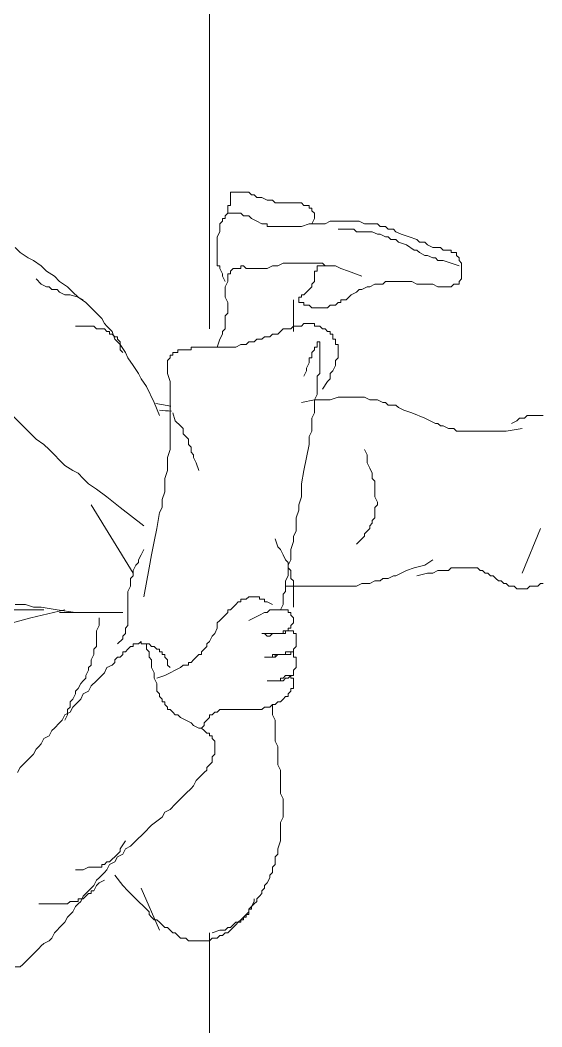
# Model space of a CAD drawing. Header units: millimetres. Extents: x -102235 to 28000, y -9692 to 28742.
# Drawn here: x -79705 to -78865, y 7153 to 8776 of the extents above; entities that cross this region are included whole.
import ezdxf

# ---------------------------------------------------------------- set-up
doc = ezdxf.new("R2010")
doc.units = ezdxf.units.MM
doc.header["$MEASUREMENT"] = 0
doc.layers.add('Drawing & Figure_Pen_No__1', color=7, linetype='Continuous', lineweight=13)
doc.layers.add('Drawing & Figure_Pen_No__141', color=7, linetype='Continuous', lineweight=20)

msp = doc.modelspace()

# ---------------------------------------------------------------- linework, layer by layer
at = {"layer": 'Drawing & Figure_Pen_No__1', "linetype": 'Continuous', "flags": 128}
for points in [[(-79462.4, 8153.8, 0.001555), (-79486.6, 8157.6)], [(-79461.6, 8145.6, 0.0012), (-79480.7, 8146.9)]]:
    msp.add_lwpolyline(points, format="xyb", dxfattribs=at)
at = {"layer": 'Drawing & Figure_Pen_No__141', "linetype": 'Continuous', "flags": 128}
for points in [[(-79400.3, 9268.8), (-79400.3, 8278.2)], [(-79370.6, 8464.5), (-79370.6, 8468.7), (-79370.6, 8472.9), (-79370.6, 8477.2), (-79366.4, 8477.2), (-79366.4, 8481.4), (-79366.4, 8485.6), (-79366.4, 8489.9), (-79366.4, 8494.1), (-79366.4, 8498.3), (-79362.2, 8498.3), (-79357.9, 8498.3), (-79353.7, 8498.3), (-79349.5, 8498.3), (-79345.2, 8498.3), (-79341, 8498.3), (-79336.8, 8498.3), (-79332.5, 8494.1), (-79328.3, 8494.1), (-79324.1, 8489.9), (-79315.6, 8489.9), (-79307.1, 8485.6), (-79302.9, 8485.6), (-79298.7, 8485.6), (-79294.4, 8481.4), (-79290.2, 8481.4), (-79286, 8481.4), (-79281.7, 8481.4), (-79277.5, 8481.4), (-79273.3, 8481.4), (-79269, 8481.4), (-79264.8, 8481.4), (-79260.6, 8481.4), (-79256.3, 8481.4), (-79252.1, 8481.4), (-79247.9, 8477.2), (-79243.6, 8477.2), (-79239.4, 8477.2), (-79239.4, 8472.9), (-79235.2, 8472.9), (-79235.2, 8468.7), (-79230.9, 8464.5), (-79230.9, 8460.2), (-79230.9, 8456), (-79235.2, 8447.5)], [(-79374.9, 8354.4), (-79379.1, 8362.9), (-79379.1, 8367.1), (-79383.3, 8375.6), (-79383.3, 8379.8), (-79387.6, 8379.8), (-79387.6, 8384), (-79387.6, 8388.3), (-79387.6, 8392.5), (-79387.6, 8396.7), (-79387.6, 8401), (-79387.6, 8405.2), (-79387.6, 8409.4), (-79387.6, 8413.7), (-79387.6, 8417.9), (-79387.6, 8422.1), (-79387.6, 8426.4), (-79383.3, 8434.8), (-79383.3, 8443.3), (-79383.3, 8447.5), (-79379.1, 8451.8), (-79379.1, 8456), (-79374.9, 8456), (-79374.9, 8460.2), (-79370.6, 8464.5), (-79366.4, 8464.5), (-79362.2, 8464.5), (-79357.9, 8464.5), (-79353.7, 8464.5), (-79349.5, 8464.5), (-79345.2, 8460.2), (-79341, 8460.2), (-79336.8, 8460.2), (-79332.5, 8456), (-79324.1, 8451.8), (-79315.6, 8447.5), (-79311.4, 8447.5), (-79307.1, 8447.5), (-79307.1, 8443.3), (-79302.9, 8443.3), (-79298.7, 8443.3), (-79294.4, 8443.3), (-79290.2, 8443.3), (-79286, 8443.3), (-79281.7, 8443.3), (-79277.5, 8443.3), (-79273.3, 8443.3), (-79269, 8443.3), (-79260.6, 8443.3), (-79252.1, 8443.3), (-79239.4, 8447.5), (-79226.7, 8447.5), (-79218.2, 8447.5), (-79214, 8447.5), (-79205.5, 8451.8), (-79197.1, 8451.8), (-79192.8, 8451.8), (-79184.4, 8451.8), (-79180.1, 8451.8), (-79171.7, 8451.8), (-79163.2, 8451.8), (-79159, 8451.8), (-79150.5, 8447.5), (-79146.3, 8447.5), (-79137.8, 8447.5), (-79129.3, 8447.5), (-79125.1, 8443.3), (-79116.6, 8443.3), (-79112.4, 8439.1), (-79103.9, 8439.1), (-79099.7, 8434.8), (-79091.2, 8430.6), (-79078.5, 8426.4), (-79065.8, 8422.1), (-79061.6, 8417.9), (-79053.1, 8417.9), (-79048.9, 8413.7), (-79040.4, 8409.4), (-79036.2, 8409.4), (-79027.7, 8409.4), (-79023.5, 8405.2), (-79015, 8405.2), (-79010.8, 8405.2), (-79010.8, 8401), (-79006.6, 8401), (-79002.3, 8401), (-79002.3, 8396.7), (-78998.1, 8392.5), (-78998.1, 8388.3), (-78993.9, 8384), (-78993.9, 8379.8), (-78993.9, 8375.6), (-78993.9, 8371.3), (-78993.9, 8367.1), (-78993.9, 8362.9), (-78993.9, 8358.6), (-78998.1, 8354.4), (-78998.1, 8350.2), (-79002.3, 8350.2), (-79006.6, 8350.2), (-79010.8, 8345.9), (-79015, 8345.9), (-79019.3, 8345.9), (-79023.5, 8345.9), (-79027.7, 8345.9), (-79032, 8345.9), (-79040.4, 8350.2), (-79048.9, 8350.2), (-79057.4, 8350.2), (-79065.8, 8350.2), (-79074.3, 8354.4), (-79078.5, 8354.4), (-79087, 8354.4), (-79095.5, 8354.4), (-79099.7, 8354.4), (-79108.2, 8354.4), (-79116.6, 8354.4), (-79120.9, 8350.2), (-79129.3, 8350.2), (-79133.6, 8350.2), (-79142, 8345.9), (-79146.3, 8345.9), (-79154.7, 8341.7), (-79159, 8341.7), (-79163.2, 8337.5), (-79171.7, 8333.2), (-79180.1, 8324.8), (-79188.6, 8324.8), (-79188.6, 8320.5), (-79192.8, 8320.5), (-79197.1, 8316.3), (-79201.3, 8316.3), (-79205.5, 8316.3), (-79209.8, 8312.1), (-79214, 8312.1), (-79218.2, 8312.1), (-79222.5, 8312.1), (-79226.7, 8312.1), (-79230.9, 8312.1), (-79235.2, 8312.1), (-79239.4, 8316.3), (-79243.6, 8316.3), (-79247.9, 8316.3), (-79247.9, 8320.5), (-79252.1, 8320.5), (-79256.3, 8320.5), (-79256.3, 8324.8), (-79256.3, 8329), (-79252.1, 8329), (-79252.1, 8333.2), (-79247.9, 8333.2), (-79243.6, 8337.5), (-79239.4, 8341.7), (-79235.2, 8345.9), (-79235.2, 8350.2), (-79230.9, 8354.4), (-79230.9, 8358.6), (-79230.9, 8362.9), (-79230.9, 8367.1), (-79230.9, 8371.3), (-79226.7, 8371.3), (-79226.7, 8375.6), (-79226.7, 8379.8), (-79222.5, 8379.8), (-79218.2, 8379.8), (-79214, 8379.8)], [(-79192.8, 8439.1), (-79180.1, 8439.1), (-79167.4, 8439.1), (-79163.2, 8434.8), (-79154.7, 8434.8), (-79150.5, 8434.8), (-79142, 8434.8), (-79137.8, 8434.8), (-79129.3, 8430.6), (-79125.1, 8430.6), (-79116.6, 8426.4), (-79112.4, 8426.4), (-79108.2, 8422.1), (-79099.7, 8422.1), (-79095.5, 8417.9), (-79082.8, 8413.7), (-79070.1, 8405.2), (-79065.8, 8405.2), (-79061.6, 8401), (-79053.1, 8396.7), (-79048.9, 8396.7), (-79040.4, 8392.5), (-79036.2, 8392.5), (-79032, 8388.3), (-79023.5, 8388.3), (-79010.8, 8384), (-78998.1, 8379.8)], [(-79713.5, 8409.4), (-79705.1, 8401), (-79692.4, 8392.5), (-79683.9, 8388.3), (-79671.2, 8379.8), (-79662.7, 8371.3), (-79650, 8362.9), (-79641.6, 8354.4), (-79628.9, 8345.9), (-79620.4, 8337.5), (-79611.9, 8329), (-79599.2, 8320.5), (-79590.8, 8312.1), (-79586.5, 8307.8), (-79582.3, 8303.6), (-79578.1, 8299.4), (-79573.8, 8295.1), (-79569.6, 8286.7), (-79565.4, 8282.4), (-79561.1, 8278.2), (-79556.9, 8274), (-79552.7, 8261.3), (-79544.2, 8252.8), (-79535.7, 8240.1), (-79531.5, 8231.6), (-79523, 8218.9), (-79514.6, 8206.2), (-79510.3, 8197.8), (-79501.9, 8185.1), (-79489.2, 8159.7), (-79480.7, 8138.5)], [(-79387.6, 8248.6), (-79383.3, 8261.3), (-79379.1, 8269.7), (-79379.1, 8274), (-79374.9, 8278.2), (-79374.9, 8286.7), (-79374.9, 8290.9), (-79374.9, 8295.1), (-79374.9, 8299.4), (-79370.6, 8303.6), (-79370.6, 8312.1), (-79370.6, 8316.3), (-79370.6, 8320.5), (-79374.9, 8329), (-79374.9, 8337.5), (-79374.9, 8341.7), (-79374.9, 8345.9), (-79370.6, 8354.4), (-79370.6, 8358.6), (-79370.6, 8362.9), (-79370.6, 8367.1), (-79366.4, 8367.1), (-79366.4, 8371.3), (-79362.2, 8375.6), (-79357.9, 8375.6), (-79353.7, 8375.6), (-79349.5, 8375.6), (-79349.5, 8379.8), (-79345.2, 8379.8), (-79341, 8375.6), (-79332.5, 8375.6), (-79328.3, 8375.6), (-79324.1, 8375.6), (-79315.6, 8375.6), (-79311.4, 8375.6), (-79307.1, 8375.6), (-79298.7, 8379.8), (-79294.4, 8379.8), (-79290.2, 8379.8), (-79281.7, 8384), (-79269, 8384), (-79264.8, 8384), (-79260.6, 8384), (-79256.3, 8384), (-79247.9, 8384), (-79243.6, 8384), (-79239.4, 8384), (-79235.2, 8384), (-79230.9, 8384), (-79222.5, 8384), (-79218.2, 8384), (-79214, 8379.8), (-79209.8, 8379.8), (-79205.5, 8379.8), (-79197.1, 8379.8), (-79188.6, 8375.6), (-79175.9, 8371.3), (-79154.7, 8362.9)], [(-79679.7, 8358.6), (-79671.2, 8350.2), (-79662.7, 8345.9), (-79658.5, 8345.9), (-79654.3, 8341.7), (-79645.8, 8341.7), (-79641.6, 8337.5), (-79633.1, 8333.2), (-79624.6, 8333.2), (-79611.9, 8329), (-79603.5, 8324.8)], [(-79264.8, 8324.8), (-79264.8, 8274)], [(-79616.2, 8282.4), (-79599.2, 8282.4), (-79595, 8282.4), (-79586.5, 8282.4), (-79582.3, 8278.2), (-79578.1, 8278.2), (-79573.8, 8278.2), (-79569.6, 8278.2), (-79565.4, 8274), (-79561.1, 8274), (-79561.1, 8269.7), (-79556.9, 8269.7), (-79552.7, 8265.5), (-79548.4, 8265.5), (-79548.4, 8261.3), (-79544.2, 8257), (-79544.2, 8252.8), (-79544.2, 8248.6), (-79544.2, 8244.3), (-79540, 8240.1)], [(-79218.2, 8180.8), (-79209.8, 8193.5), (-79205.5, 8197.8), (-79205.5, 8206.2), (-79201.3, 8210.5), (-79197.1, 8218.9), (-79197.1, 8223.2), (-79197.1, 8227.4), (-79192.8, 8231.6), (-79192.8, 8235.9), (-79192.8, 8240.1), (-79192.8, 8244.3), (-79192.8, 8248.6), (-79192.8, 8252.8), (-79197.1, 8252.8), (-79197.1, 8257), (-79197.1, 8261.3), (-79201.3, 8261.3), (-79201.3, 8265.5), (-79201.3, 8269.7), (-79205.5, 8269.7), (-79205.5, 8274), (-79209.8, 8274), (-79214, 8278.2), (-79218.2, 8278.2), (-79222.5, 8282.4), (-79226.7, 8282.4), (-79230.9, 8282.4), (-79230.9, 8286.7), (-79235.2, 8286.7), (-79239.4, 8286.7), (-79243.6, 8286.7), (-79247.9, 8286.7), (-79252.1, 8282.4), (-79256.3, 8282.4), (-79264.8, 8282.4), (-79269, 8278.2), (-79273.3, 8278.2), (-79281.7, 8278.2), (-79286, 8274), (-79290.2, 8269.7), (-79298.7, 8269.7), (-79302.9, 8265.5), (-79311.4, 8265.5), (-79315.6, 8261.3), (-79324.1, 8261.3), (-79328.3, 8257), (-79336.8, 8257), (-79341, 8252.8), (-79349.5, 8252.8), (-79357.9, 8248.6), (-79362.2, 8248.6), (-79370.6, 8248.6), (-79379.1, 8248.6), (-79383.3, 8248.6), (-79391.8, 8248.6), (-79400.3, 8248.6), (-79408.7, 8248.6), (-79413, 8248.6), (-79421.4, 8248.6), (-79429.9, 8248.6), (-79429.9, 8244.3), (-79434.1, 8244.3), (-79438.4, 8244.3), (-79442.6, 8244.3), (-79446.8, 8244.3), (-79451.1, 8244.3), (-79451.1, 8240.1), (-79455.3, 8240.1), (-79459.5, 8240.1), (-79459.5, 8235.9), (-79463.8, 8235.9), (-79463.8, 8231.6), (-79468, 8227.4), (-79468, 8223.2), (-79468, 8218.9), (-79468, 8214.7), (-79468, 8210.5), (-79468, 8206.2), (-79463.8, 8193.5), (-79463.8, 8180.8), (-79463.8, 8168.1), (-79463.8, 8155.4), (-79463.8, 8142.7), (-79463.8, 8130), (-79463.8, 8117.3), (-79463.8, 8104.6), (-79463.8, 8096.2), (-79463.8, 8083.5), (-79468, 8070.8), (-79468, 8058.1), (-79468, 8049.6), (-79472.2, 8036.9), (-79472.2, 8024.2), (-79472.2, 8015.7), (-79476.5, 8003), (-79476.5, 7990.3), (-79480.7, 7981.9), (-79484.9, 7956.5), (-79489.2, 7935.3), (-79493.4, 7914.1), (-79497.6, 7893), (-79506.1, 7846.4)], [(-79286, 7825.2), (-79281.7, 7833.7), (-79281.7, 7842.2), (-79281.7, 7850.6), (-79277.5, 7854.9), (-79277.5, 7863.3), (-79277.5, 7871.8), (-79273.3, 7880.3), (-79273.3, 7888.7), (-79273.3, 7897.2), (-79269, 7905.7), (-79269, 7914.1), (-79269, 7922.6), (-79264.8, 7935.3), (-79264.8, 7943.8), (-79260.6, 7952.2), (-79260.6, 7964.9), (-79260.6, 7973.4), (-79256.3, 7986.1), (-79256.3, 7994.6), (-79252.1, 8007.3), (-79252.1, 8028.4), (-79247.9, 8049.6), (-79243.6, 8070.8), (-79239.4, 8091.9), (-79239.4, 8104.6), (-79235.2, 8113.1), (-79235.2, 8125.8), (-79235.2, 8134.3), (-79230.9, 8142.7), (-79230.9, 8155.4), (-79230.9, 8163.9), (-79226.7, 8172.4), (-79226.7, 8180.8), (-79226.7, 8185.1), (-79226.7, 8189.3), (-79226.7, 8193.5), (-79226.7, 8197.8), (-79226.7, 8202), (-79222.5, 8206.2), (-79222.5, 8210.5), (-79222.5, 8214.7), (-79222.5, 8218.9), (-79222.5, 8223.2), (-79222.5, 8227.4), (-79222.5, 8231.6), (-79222.5, 8235.9), (-79222.5, 8240.1), (-79222.5, 8244.3), (-79222.5, 8248.6), (-79222.5, 8252.8), (-79222.5, 8257), (-79226.7, 8257), (-79226.7, 8252.8), (-79226.7, 8248.6), (-79230.9, 8248.6), (-79230.9, 8244.3), (-79235.2, 8240.1), (-79235.2, 8235.9), (-79235.2, 8231.6), (-79239.4, 8231.6), (-79239.4, 8227.4), (-79239.4, 8223.2), (-79243.6, 8214.7), (-79243.6, 8210.5), (-79247.9, 8202)], [(-79798.2, 8223.2), (-79764.3, 8189.3), (-79747.4, 8168.1), (-79730.5, 8151.2), (-79713.5, 8134.3), (-79696.6, 8117.3), (-79679.7, 8100.4), (-79667, 8091.9), (-79658.5, 8083.5), (-79650, 8075), (-79641.6, 8066.5), (-79633.1, 8058.1), (-79620.4, 8049.6), (-79611.9, 8045.4), (-79603.5, 8036.9), (-79595, 8028.4), (-79582.3, 8020), (-79565.4, 8007.3), (-79544.2, 7990.3), (-79506.1, 7960.7)], [(-79252.1, 8159.7), (-79230.9, 8163.9), (-79218.2, 8163.9), (-79205.5, 8163.9), (-79192.8, 8168.1), (-79188.6, 8168.1), (-79184.4, 8168.1), (-79175.9, 8168.1), (-79171.7, 8168.1), (-79167.4, 8168.1), (-79159, 8168.1), (-79154.7, 8168.1), (-79150.5, 8168.1), (-79142, 8163.9), (-79137.8, 8163.9), (-79133.6, 8163.9), (-79129.3, 8163.9), (-79120.9, 8159.7), (-79116.6, 8159.7), (-79112.4, 8155.4), (-79108.2, 8155.4), (-79099.7, 8155.4), (-79095.5, 8151.2), (-79087, 8147), (-79074.3, 8142.7), (-79053.1, 8134.3), (-79044.7, 8130), (-79036.2, 8125.8), (-79032, 8125.8), (-79027.7, 8121.6), (-79023.5, 8121.6), (-79015, 8117.3), (-79010.8, 8117.3), (-79006.6, 8117.3), (-79002.3, 8113.1), (-78993.9, 8113.1), (-78989.6, 8113.1), (-78985.4, 8113.1), (-78976.9, 8113.1), (-78972.7, 8113.1), (-78968.5, 8113.1), (-78960, 8113.1), (-78955.8, 8113.1), (-78943.1, 8113.1), (-78934.6, 8113.1), (-78921.9, 8113.1), (-78896.5, 8117.3)], [(-79459.5, 8142.7), (-79455.3, 8130), (-79446.8, 8121.6), (-79442.6, 8117.3), (-79442.6, 8108.9), (-79438.4, 8104.6), (-79434.1, 8100.4), (-79434.1, 8091.9), (-79429.9, 8087.7), (-79429.9, 8079.2), (-79425.7, 8075), (-79425.7, 8070.8), (-79421.4, 8062.3), (-79417.2, 8049.6)], [(-78862.6, 8138.5), (-78866.9, 8138.5), (-78871.1, 8138.5), (-78875.3, 8138.5), (-78879.6, 8138.5), (-78883.8, 8138.5), (-78888, 8138.5), (-78892.3, 8134.3), (-78896.5, 8134.3), (-78900.7, 8134.3), (-78905, 8130), (-78913.4, 8125.8)], [(-79150.5, 8083.5), (-79146.3, 8075), (-79146.3, 8062.3), (-79142, 8053.8), (-79137.8, 8045.4), (-79137.8, 8041.1), (-79137.8, 8036.9), (-79133.6, 8032.7), (-79133.6, 8024.2), (-79133.6, 8020), (-79133.6, 8015.7), (-79133.6, 8011.5), (-79133.6, 8007.3), (-79129.3, 7998.8), (-79129.3, 7994.6), (-79133.6, 7990.3), (-79133.6, 7986.1), (-79133.6, 7981.9), (-79133.6, 7977.6), (-79133.6, 7973.4), (-79137.8, 7969.2), (-79137.8, 7964.9), (-79142, 7960.7), (-79142, 7956.5), (-79146.3, 7952.2), (-79150.5, 7948), (-79150.5, 7943.8), (-79154.7, 7939.5), (-79163.2, 7931.1)], [(-79590.8, 7994.6), (-79523, 7884.5)], [(-78896.5, 7884.5), (-78866.9, 7956.5)], [(-79294.4, 7939.5), (-79290.2, 7926.8), (-79286, 7922.6), (-79281.7, 7914.1), (-79277.5, 7905.7), (-79273.3, 7901.4), (-79273.3, 7893), (-79269, 7888.7), (-79269, 7884.5), (-79269, 7880.3), (-79269, 7876), (-79264.8, 7871.8), (-79264.8, 7867.6), (-79264.8, 7863.3), (-79264.8, 7859.1), (-79264.8, 7850.6), (-79264.8, 7846.4), (-79264.8, 7837.9), (-79264.8, 7829.5)], [(-79506.1, 7922.6), (-79510.3, 7914.1), (-79514.6, 7905.7), (-79514.6, 7901.4), (-79518.8, 7897.2), (-79523, 7888.7), (-79523, 7884.5), (-79523, 7880.3), (-79527.3, 7876), (-79527.3, 7871.8), (-79527.3, 7867.6), (-79527.3, 7863.3), (-79531.5, 7854.9), (-79531.5, 7850.6), (-79531.5, 7846.4), (-79531.5, 7825.2), (-79531.5, 7821), (-79531.5, 7816.8), (-79531.5, 7812.5), (-79531.5, 7804.1), (-79531.5, 7799.8), (-79535.7, 7795.6), (-79535.7, 7791.4), (-79535.7, 7787.1), (-79540, 7782.9), (-79540, 7778.7), (-79548.4, 7770.2)], [(-79277.5, 7863.3), (-79264.8, 7863.3), (-79247.9, 7863.3), (-79230.9, 7863.3), (-79218.2, 7863.3), (-79209.8, 7863.3), (-79201.3, 7863.3), (-79192.8, 7863.3), (-79184.4, 7863.3), (-79180.1, 7863.3), (-79171.7, 7863.3), (-79163.2, 7863.3), (-79154.7, 7867.6), (-79150.5, 7867.6), (-79142, 7867.6), (-79133.6, 7871.8), (-79125.1, 7871.8), (-79120.9, 7876), (-79112.4, 7876), (-79103.9, 7880.3), (-79099.7, 7880.3), (-79091.2, 7884.5), (-79082.8, 7888.7), (-79070.1, 7893), (-79053.1, 7897.2), (-79040.4, 7905.7)], [(-79065.8, 7880.3), (-79048.9, 7884.5), (-79040.4, 7884.5), (-79032, 7888.7), (-79019.3, 7888.7), (-79015, 7888.7), (-79010.8, 7893), (-79006.6, 7893), (-79002.3, 7893), (-78998.1, 7893), (-78993.9, 7893), (-78989.6, 7893), (-78985.4, 7893), (-78981.2, 7893), (-78976.9, 7893), (-78972.7, 7893), (-78968.5, 7893), (-78964.2, 7888.7), (-78960, 7888.7), (-78955.8, 7884.5), (-78951.5, 7884.5), (-78947.3, 7880.3), (-78943.1, 7880.3), (-78938.8, 7876), (-78934.6, 7871.8), (-78930.4, 7871.8), (-78926.1, 7867.6), (-78921.9, 7867.6), (-78917.7, 7863.3), (-78913.4, 7863.3), (-78909.2, 7863.3), (-78905, 7859.1), (-78900.7, 7859.1), (-78896.5, 7859.1), (-78892.3, 7859.1), (-78888, 7859.1), (-78883.8, 7863.3), (-78875.3, 7863.3), (-78871.1, 7863.3), (-78866.9, 7867.6), (-78862.6, 7867.6)], [(-79484.9, 7715.2), (-79472.2, 7719.4), (-79463.8, 7723.6), (-79455.3, 7727.9), (-79446.8, 7732.1), (-79442.6, 7736.3), (-79434.1, 7736.3), (-79434.1, 7740.6), (-79429.9, 7740.6), (-79425.7, 7744.8), (-79421.4, 7749), (-79417.2, 7753.3), (-79413, 7753.3), (-79413, 7757.5), (-79408.7, 7761.7), (-79404.5, 7766), (-79404.5, 7770.2), (-79400.3, 7774.4), (-79396, 7782.9), (-79391.8, 7787.1), (-79387.6, 7795.6), (-79387.6, 7804.1), (-79383.3, 7808.3), (-79379.1, 7812.5), (-79374.9, 7816.8), (-79370.6, 7821), (-79370.6, 7825.2), (-79366.4, 7825.2), (-79362.2, 7829.5), (-79357.9, 7833.7), (-79353.7, 7837.9), (-79349.5, 7837.9), (-79349.5, 7842.2), (-79345.2, 7842.2), (-79341, 7842.2), (-79336.8, 7846.4), (-79332.5, 7846.4), (-79328.3, 7846.4), (-79324.1, 7846.4), (-79319.8, 7846.4), (-79319.8, 7842.2), (-79315.6, 7842.2), (-79311.4, 7842.2), (-79311.4, 7837.9), (-79307.1, 7837.9), (-79298.7, 7833.7)], [(-79747.4, 7825.2), (-79705.1, 7825.2), (-79667, 7825.2)], [(-79717.8, 7804.1), (-79688.1, 7812.5), (-79633.1, 7825.2)], [(-79713.5, 7833.7), (-79696.6, 7833.7), (-79683.9, 7829.5), (-79671.2, 7829.5), (-79645.8, 7825.2), (-79616.2, 7821)], [(-79413, 7634.7), (-79408.7, 7639), (-79408.7, 7643.2), (-79404.5, 7647.4), (-79400.3, 7651.7), (-79400.3, 7655.9), (-79396, 7655.9), (-79391.8, 7660.1), (-79387.6, 7660.1), (-79383.3, 7664.4), (-79379.1, 7664.4), (-79374.9, 7664.4), (-79370.6, 7664.4), (-79366.4, 7664.4), (-79353.7, 7664.4), (-79349.5, 7664.4), (-79345.2, 7664.4), (-79341, 7664.4), (-79332.5, 7664.4), (-79328.3, 7664.4), (-79324.1, 7664.4), (-79319.8, 7664.4), (-79315.6, 7664.4), (-79311.4, 7668.6), (-79302.9, 7668.6), (-79298.7, 7672.8), (-79294.4, 7672.8), (-79290.2, 7677.1), (-79286, 7677.1), (-79281.7, 7681.3), (-79277.5, 7685.5), (-79273.3, 7685.5), (-79273.3, 7689.8), (-79269, 7694), (-79269, 7698.2), (-79264.8, 7698.2), (-79264.8, 7702.5), (-79264.8, 7706.7), (-79264.8, 7710.9), (-79264.8, 7715.2), (-79269, 7715.2), (-79269, 7719.4), (-79273.3, 7719.4), (-79277.5, 7719.4), (-79281.7, 7715.2), (-79286, 7715.2), (-79286, 7710.9), (-79290.2, 7710.9), (-79294.4, 7710.9), (-79298.7, 7710.9), (-79302.9, 7710.9), (-79307.1, 7710.9), (-79302.9, 7710.9), (-79298.7, 7710.9), (-79294.4, 7710.9), (-79290.2, 7710.9), (-79286, 7710.9), (-79281.7, 7710.9), (-79277.5, 7715.2), (-79273.3, 7715.2), (-79269, 7719.4), (-79264.8, 7719.4), (-79264.8, 7723.6), (-79264.8, 7727.9), (-79260.6, 7732.1), (-79260.6, 7736.3), (-79260.6, 7740.6), (-79260.6, 7744.8), (-79260.6, 7749), (-79264.8, 7749), (-79264.8, 7753.3), (-79264.8, 7757.5), (-79269, 7757.5), (-79273.3, 7757.5), (-79277.5, 7757.5), (-79277.5, 7753.3), (-79281.7, 7753.3), (-79286, 7753.3), (-79290.2, 7753.3), (-79294.4, 7749), (-79298.7, 7749), (-79302.9, 7749), (-79307.1, 7749), (-79311.4, 7749), (-79307.1, 7749), (-79302.9, 7749), (-79298.7, 7749), (-79298.7, 7753.3), (-79294.4, 7753.3), (-79290.2, 7753.3), (-79286, 7753.3), (-79281.7, 7753.3), (-79277.5, 7753.3), (-79273.3, 7753.3), (-79269, 7753.3), (-79269, 7757.5), (-79264.8, 7757.5), (-79264.8, 7761.7), (-79260.6, 7766), (-79260.6, 7770.2), (-79260.6, 7774.4), (-79260.6, 7778.7), (-79260.6, 7782.9), (-79260.6, 7787.1), (-79264.8, 7787.1), (-79264.8, 7791.4), (-79269, 7791.4), (-79273.3, 7791.4), (-79277.5, 7791.4), (-79281.7, 7791.4), (-79281.7, 7787.1), (-79286, 7787.1), (-79290.2, 7787.1), (-79294.4, 7787.1), (-79298.7, 7787.1), (-79302.9, 7787.1), (-79307.1, 7787.1), (-79311.4, 7787.1), (-79315.6, 7787.1), (-79311.4, 7787.1), (-79307.1, 7782.9), (-79302.9, 7782.9), (-79298.7, 7787.1), (-79294.4, 7787.1), (-79290.2, 7787.1), (-79286, 7787.1), (-79281.7, 7787.1), (-79277.5, 7787.1), (-79277.5, 7791.4), (-79273.3, 7791.4), (-79273.3, 7795.6), (-79269, 7795.6), (-79269, 7799.8), (-79264.8, 7804.1), (-79264.8, 7808.3), (-79264.8, 7812.5), (-79269, 7816.8), (-79269, 7821), (-79273.3, 7821), (-79273.3, 7825.2), (-79277.5, 7825.2), (-79281.7, 7825.2), (-79286, 7825.2), (-79290.2, 7825.2), (-79294.4, 7825.2), (-79298.7, 7825.2), (-79302.9, 7825.2), (-79307.1, 7821), (-79311.4, 7821), (-79319.8, 7816.8), (-79328.3, 7812.5), (-79336.8, 7808.3)], [(-79641.6, 7821), (-79540, 7821)], [(-79578.1, 7812.5), (-79578.1, 7799.8), (-79582.3, 7791.4), (-79582.3, 7778.7), (-79582.3, 7766), (-79586.5, 7761.7), (-79586.5, 7757.5), (-79586.5, 7753.3), (-79590.8, 7744.8), (-79590.8, 7740.6), (-79590.8, 7736.3), (-79595, 7732.1), (-79595, 7727.9), (-79599.2, 7719.4), (-79599.2, 7715.2), (-79603.5, 7710.9), (-79607.7, 7706.7), (-79611.9, 7698.2), (-79616.2, 7694), (-79616.2, 7689.8), (-79620.4, 7681.3), (-79624.6, 7677.1), (-79624.6, 7672.8), (-79624.6, 7668.6), (-79628.9, 7664.4), (-79628.9, 7655.9), (-79633.1, 7647.4)], [(-79713.5, 7249.5), (-79705.1, 7249.5), (-79700.8, 7253.7), (-79696.6, 7258), (-79692.4, 7262.2), (-79688.1, 7266.4), (-79683.9, 7270.7), (-79679.7, 7274.9), (-79675.4, 7279.1), (-79671.2, 7283.4), (-79667, 7287.6), (-79658.5, 7291.8), (-79654.3, 7296.1), (-79650, 7304.5), (-79645.8, 7308.8), (-79641.6, 7313), (-79637.3, 7317.2), (-79633.1, 7321.5), (-79628.9, 7329.9), (-79624.6, 7334.2), (-79620.4, 7338.4), (-79616.2, 7346.9), (-79611.9, 7351.1), (-79607.7, 7355.3), (-79603.5, 7363.8), (-79599.2, 7368), (-79590.8, 7376.5), (-79586.5, 7380.7), (-79582.3, 7389.2), (-79578.1, 7393.4), (-79569.6, 7401.9), (-79565.4, 7406.1), (-79561.1, 7414.6), (-79552.7, 7418.8), (-79548.4, 7427.3), (-79540, 7431.5), (-79535.7, 7440), (-79527.3, 7444.2), (-79518.8, 7452.7), (-79506.1, 7465.4), (-79493.4, 7478.1), (-79476.5, 7490.8), (-79472.2, 7499.3), (-79463.8, 7503.5), (-79455.3, 7512), (-79451.1, 7516.2), (-79442.6, 7524.7), (-79438.4, 7528.9), (-79429.9, 7537.4), (-79425.7, 7541.6), (-79421.4, 7550.1), (-79417.2, 7554.3), (-79413, 7558.5), (-79408.7, 7562.8), (-79404.5, 7567), (-79404.5, 7571.2), (-79400.3, 7575.5), (-79396, 7579.7), (-79396, 7583.9), (-79396, 7588.2), (-79391.8, 7592.4), (-79391.8, 7596.6), (-79391.8, 7600.9), (-79391.8, 7605.1), (-79391.8, 7609.3), (-79391.8, 7613.6), (-79396, 7617.8), (-79396, 7622), (-79400.3, 7622), (-79400.3, 7626.3), (-79404.5, 7626.3), (-79408.7, 7630.5), (-79413, 7634.7), (-79417.2, 7634.7), (-79425.7, 7639), (-79429.9, 7643.2), (-79438.4, 7647.4), (-79446.8, 7651.7), (-79451.1, 7655.9), (-79455.3, 7655.9), (-79459.5, 7660.1), (-79463.8, 7664.4), (-79468, 7664.4), (-79468, 7668.6), (-79472.2, 7672.8), (-79472.2, 7677.1), (-79476.5, 7677.1), (-79476.5, 7681.3), (-79480.7, 7685.5), (-79480.7, 7689.8), (-79484.9, 7694), (-79484.9, 7698.2), (-79484.9, 7702.5), (-79484.9, 7706.7), (-79489.2, 7715.2), (-79489.2, 7723.6), (-79493.4, 7732.1), (-79493.4, 7736.3), (-79493.4, 7740.6), (-79493.4, 7744.8), (-79497.6, 7749), (-79497.6, 7753.3), (-79497.6, 7757.5), (-79501.9, 7761.7), (-79501.9, 7766), (-79501.9, 7770.2), (-79506.1, 7770.2), (-79510.3, 7770.2), (-79510.3, 7774.4), (-79514.6, 7770.2), (-79518.8, 7770.2), (-79523, 7770.2), (-79523, 7766), (-79527.3, 7766), (-79531.5, 7761.7), (-79535.7, 7757.5), (-79540, 7757.5), (-79540, 7753.3), (-79544.2, 7749), (-79548.4, 7749), (-79552.7, 7744.8), (-79552.7, 7740.6), (-79556.9, 7736.3), (-79565.4, 7732.1), (-79569.6, 7723.6), (-79578.1, 7715.2), (-79582.3, 7710.9), (-79590.8, 7702.5), (-79595, 7694), (-79603.5, 7689.8), (-79607.7, 7681.3), (-79616.2, 7672.8), (-79620.4, 7668.6), (-79624.6, 7660.1), (-79633.1, 7655.9), (-79637.3, 7647.4), (-79641.6, 7643.2), (-79650, 7634.7), (-79654.3, 7630.5), (-79658.5, 7622), (-79667, 7617.8), (-79671.2, 7609.3), (-79675.4, 7605.1), (-79679.7, 7600.9), (-79683.9, 7592.4), (-79688.1, 7588.2), (-79696.6, 7579.7), (-79700.8, 7575.5), (-79705.1, 7571.2), (-79709.3, 7562.8)], [(-79506.1, 7770.2), (-79497.6, 7770.2), (-79493.4, 7766), (-79489.2, 7766), (-79484.9, 7761.7), (-79480.7, 7761.7), (-79480.7, 7757.5), (-79476.5, 7757.5), (-79476.5, 7753.3), (-79472.2, 7753.3), (-79472.2, 7749), (-79468, 7744.8), (-79468, 7740.6), (-79468, 7736.3), (-79463.8, 7732.1)], [(-79294.4, 7749), (-79294.4, 7753.3)], [(-79552.7, 7397.7), (-79540, 7380.7), (-79531.5, 7372.3), (-79523, 7363.8), (-79514.6, 7355.3), (-79506.1, 7346.9), (-79497.6, 7338.4), (-79497.6, 7334.2), (-79493.4, 7329.9), (-79489.2, 7325.7), (-79484.9, 7325.7), (-79480.7, 7321.5), (-79476.5, 7317.2), (-79472.2, 7313), (-79468, 7313), (-79463.8, 7308.8), (-79459.5, 7304.5), (-79455.3, 7304.5), (-79451.1, 7300.3), (-79446.8, 7296.1), (-79442.6, 7296.1), (-79438.4, 7296.1), (-79434.1, 7291.8), (-79429.9, 7291.8), (-79425.7, 7291.8), (-79421.4, 7291.8), (-79417.2, 7291.8), (-79413, 7291.8), (-79408.7, 7291.8), (-79404.5, 7291.8), (-79400.3, 7291.8), (-79396, 7296.1), (-79391.8, 7296.1), (-79387.6, 7296.1), (-79383.3, 7300.3), (-79379.1, 7300.3), (-79374.9, 7304.5), (-79370.6, 7304.5), (-79366.4, 7308.8), (-79362.2, 7313), (-79357.9, 7317.2), (-79353.7, 7321.5), (-79349.5, 7325.7), (-79345.2, 7329.9), (-79341, 7334.2), (-79336.8, 7338.4), (-79336.8, 7342.6), (-79332.5, 7346.9), (-79328.3, 7351.1), (-79324.1, 7355.3), (-79324.1, 7359.6), (-79319.8, 7363.8), (-79315.6, 7368), (-79315.6, 7372.3), (-79311.4, 7376.5), (-79311.4, 7380.7), (-79307.1, 7385), (-79302.9, 7393.4), (-79302.9, 7397.7), (-79298.7, 7401.9), (-79298.7, 7406.1), (-79298.7, 7410.4), (-79294.4, 7414.6), (-79294.4, 7423.1), (-79294.4, 7427.3), (-79290.2, 7431.5), (-79290.2, 7435.8), (-79290.2, 7440), (-79286, 7452.7), (-79286, 7461.2), (-79286, 7469.6), (-79286, 7482.3), (-79281.7, 7490.8), (-79281.7, 7499.3), (-79281.7, 7507.7), (-79281.7, 7520.4), (-79286, 7528.9), (-79286, 7537.4), (-79286, 7550.1), (-79286, 7558.5), (-79286, 7567), (-79290.2, 7575.5), (-79290.2, 7583.9), (-79290.2, 7596.6), (-79290.2, 7605.1), (-79294.4, 7613.6), (-79294.4, 7622), (-79294.4, 7630.5), (-79294.4, 7639), (-79294.4, 7647.4), (-79298.7, 7655.9), (-79298.7, 7664.4), (-79298.7, 7672.8)], [(-79616.2, 7406.1), (-79607.7, 7406.1), (-79603.5, 7406.1), (-79595, 7410.4), (-79590.8, 7410.4), (-79586.5, 7410.4), (-79582.3, 7410.4), (-79578.1, 7410.4), (-79573.8, 7410.4), (-79573.8, 7414.6), (-79569.6, 7414.6), (-79565.4, 7418.8), (-79561.1, 7418.8), (-79556.9, 7423.1), (-79552.7, 7427.3), (-79548.4, 7431.5), (-79544.2, 7435.8), (-79544.2, 7440), (-79535.7, 7452.7)], [(-79675.4, 7351.1), (-79658.5, 7351.1), (-79654.3, 7351.1), (-79645.8, 7351.1), (-79641.6, 7351.1), (-79637.3, 7351.1), (-79633.1, 7351.1), (-79628.9, 7351.1), (-79624.6, 7355.3), (-79620.4, 7355.3), (-79616.2, 7355.3), (-79611.9, 7355.3), (-79611.9, 7359.6), (-79607.7, 7359.6), (-79603.5, 7359.6), (-79599.2, 7363.8), (-79595, 7368), (-79590.8, 7368), (-79590.8, 7372.3), (-79586.5, 7372.3), (-79582.3, 7380.7), (-79578.1, 7385), (-79569.6, 7389.2)], [(-79510.3, 7376.5), (-79480.7, 7308.8)], [(-79396, 7304.5), (-79383.3, 7308.8), (-79374.9, 7308.8), (-79370.6, 7313), (-79366.4, 7313), (-79362.2, 7317.2), (-79357.9, 7321.5), (-79353.7, 7321.5), (-79349.5, 7321.5), (-79349.5, 7325.7), (-79345.2, 7325.7), (-79345.2, 7329.9), (-79341, 7329.9), (-79341, 7334.2), (-79336.8, 7334.2), (-79336.8, 7338.4), (-79336.8, 7342.6), (-79332.5, 7342.6), (-79332.5, 7346.9), (-79328.3, 7355.3), (-79328.3, 7359.6)], [(-79400.3, 7304.5), (-79400.3, 7025.1)]]:
    msp.add_lwpolyline(points, dxfattribs=at)

doc.saveas('drawing.dxf')
